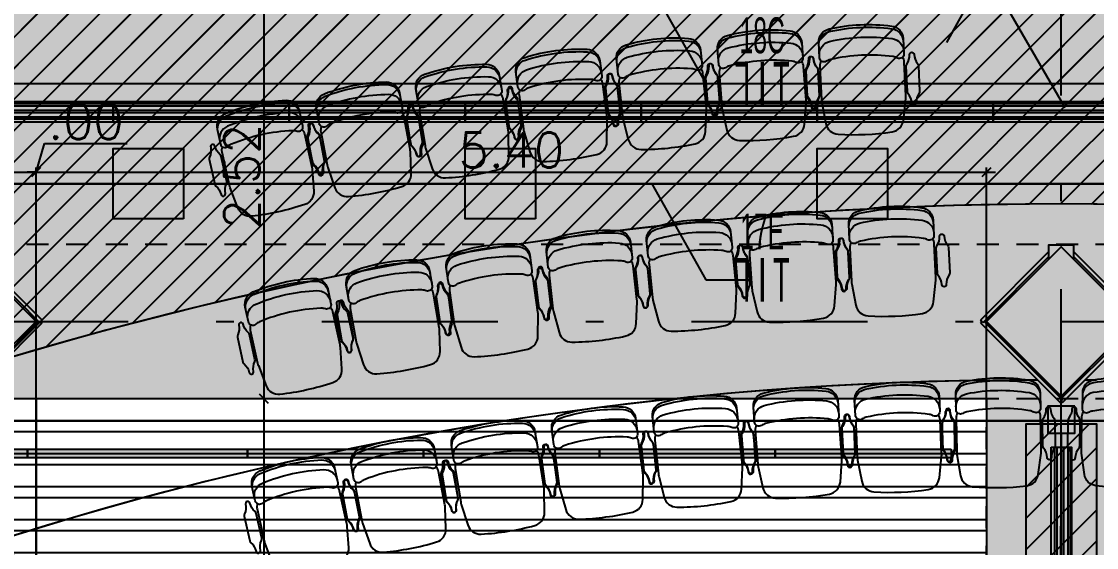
# Model space of a CAD drawing. Header units: millimetres. Extents: x 182 to 575, y -105 to 95.
# Drawn here: x 319.13 to 325.24, y 5.06 to 8.05 of the extents above; entities that cross this region are included whole.
import ezdxf
from ezdxf import colors
from ezdxf.entities.mleader import LeaderData, LeaderLine
from ezdxf.enums import TextEntityAlignment as Align
from ezdxf.math import Vec2, Vec3

# ---------------------------------------------------------------- set-up
doc = ezdxf.new("R2010")
doc.units = ezdxf.units.MM
doc.header["$MEASUREMENT"] = 0
for name, pattern in [('CONTINU', [0]), ('DASHDOT', [1, 0.5, -0.25, 0, -0.25]), ('HIDDEN2', [0.1875, 0.125, -0.0625])]:
    doc.linetypes.add(name, pattern=pattern)
for name, color, linetype in [('ar condicionado', 160, 'Continuous'), ('auxiliar eletrica', 1, 'Continuous'), ('base', 253, 'Continuous'), ('construir', 10, 'Continuous'), ('EIXOS', 31, 'DASHDOT'), ('ESTR', 3, 'Continuous'), ('FORRO', 253, 'Continuous'), ('LUMINOTECNICA', 170, 'Continuous'), ('Mob', 252, 'Continuous'), ('PISO', 252, 'Continuous'), ('XR_BL2_AND_MON-REV15$0$MARMORE', 7, 'Continuous')]:
    doc.layers.add(name, color=color, linetype=linetype)
doc.layers.add('eletroduto eletrica', color=152, linetype='EL', lineweight=30)
doc.layers.add('TEXTO ELETRICA', color=2, linetype='Continuous', lineweight=20)
doc.styles.add('SIMPLEX', font='simplex', dxfattribs={"height": 0.2})
doc.styles.get("Standard").update_dxf_attribs({"font": 'romans.shx'})
doc.styles.add('TECNO', font='technic_.ttf', dxfattribs={"width": 0.7})
doc.linetypes.add('EL', pattern='A,0.5,-0.2,["EL",Standard,S=0.1,R=0,X=-0.08,Y=-0.05],-0.175', length=0.875)
doc.dimstyles.new('SA-25', dxfattribs={"dimtxt": 0.05, "dimasz": 0.05, "dimexe": 0.025, "dimexo": 0.05, "dimgap": 0.025, "dimtad": 1, "dimzin": 4, "dimdsep": 46, "dimtxsty": 'SIMPLEX', "dimblk": 'OBLIQUE', "dimcen": 0.025, "dimdle": 0.05, "dimclrt": 2, "dimaunit": 1, "dimadec": 3, "dimazin": 0, "dimtfac": 1, "dimtofl": 0, "dimtmove": 0, "dimatfit": 3, "dimldrblk": 'OPEN30', "dimfxl": 1, "dimtolj": 1, "dimtzin": 0, "dimarcsym": 0})
pattern_1 = [(45, (0, 0), (-0.08838834764831845, 0.08838834764831845), [])]

# ---------------------------------------------------------------- blocks, each defined once
blk = doc.blocks.new('XR_BL2_AND_MON-REV15$0$P50X50')
at = {"layer": 'base'}
blk.add_hatch(color=256, dxfattribs=at).paths.add_polyline_path([(2.557953848736361e-13, -0.4242640687116648), (0.4242640687117785, -1.27897692436818e-13), (-2.273736754432321e-13, 0.4242640687118922), (-0.4242640687117785, 3.552713678800501e-13)])
at = {"layer": 'base', "linetype": 'ByBlock'}
blk.add_lwpolyline([(2.273736754432321e-13, -0.4242640687115937), (0.42426406871175, -5.684341886080801e-14), (-2.557953848736361e-13, 0.4242640687119632), (-0.4242640687118069, 4.263256414560601e-13)], close=True, dxfattribs=at)
blk = doc.blocks.new('XR_BL2_AND_MON-REV15$0$PILAR 60X60_45')
at = {"layer": 'base'}
blk.add_blockref('XR_BL2_AND_MON-REV15$0$P50X50', (0, 0), dxfattribs=at)
blk = doc.blocks.new('XR_BL2_AND_MON-REV15$0$PILAR_60X60_JUNTA')
at = {"layer": 'base'}
for points in [[(-0.4142643187209671, 0.009999718515302902), (-2.842170943040401e-14, 0.4242640372363269), (0.4142638187214231, 0.01000021851487531)], [(-0.4142653187210499, -0.00999999999991985), (0, -0.4242655245424345), (0.4142633187208276, -0.01000000000000512)]]:
    blk.add_hatch(color=256, dxfattribs=at).paths.add_polyline_path(points)
at = {"layer": 'base', "linetype": 'ByBlock'}
for points in [[(-0.4142643187209671, 0.009999718515302902), (-2.842170943040401e-14, 0.4242640372363269), (0.4142638187214231, 0.01000021851487531)], [(-0.4142653187210499, -0.00999999999991985), (0, -0.4242655245424345), (0.4142633187208276, -0.01000000000000512)]]:
    blk.add_lwpolyline(points, close=True, dxfattribs=at)
at = {"layer": 'base'}
blk.add_point((-2.842170943040401e-14, 0), dxfattribs=at)
blk = doc.blocks.new('XR_BL2_AND_MON-REV15$0$P_M')
at = {"layer": 'XR_BL2_AND_MON-REV15$0$MARMORE'}
for p, q in [((-0.007071067811864395, 0.03535533905932198), (-0.4596194077713349, -0.4171930009001699)), ((0.007071067811871501, 0.02121320343557898), (-0.4454772721476061, -0.4313351365238987)), ((0.007071067811871501, 0.02121320343557898), (-0.007071067811864395, 0.03535533905932198)), ((0, 0.02828427124745758), (0.007071067811864395, 0.03535533905932198)), ((0.4384062043352728, -0.4242640687115511), (0, 0.01414213562372879)), ((-0.4525483399594705, -0.4242640687120343), (-0.4596194077713349, -0.4171930009001699)), ((-0.4525483399594705, -0.4242640687120343), (-0.4596194077713349, -0.4313351365238987)), ((-0.4525483399594705, -0.4242640687120343), (-0.4454772721476061, -0.4313351365238987)), ((-0.4384062043357417, -0.4242640687120343), (-4.760636329592671e-13, -0.8626702730472857)), ((-0.007071067812347565, -0.8697413408591643), (0.4454772721471301, -0.4171930008997009)), ((0.4454772721471301, -0.4171930008997009), (0.459619407770866, -0.4313351365234155)), ((0.4525483399590016, -0.4242640687115511), (0.459619407770866, -0.4171930008996867)), ((-0.4596194077713349, -0.4313351365238987), (-0.007071067812340459, -0.8838834764828789)), ((-0.007071067812340459, -0.8697413408591501), (0.007071067811388332, -0.8838834764828647)), ((-4.689582056016661e-13, -0.8768124086710003), (-0.007071067812333354, -0.8838834764828647))]:
    blk.add_line(p, q, dxfattribs=at)
for points in [[(0.459619407770866, -0.4171930008996867), (0.007071067811864395, 0.03535533905932198)], [(0.007071067811388332, -0.8838834764828789), (0.459619407770866, -0.4313351365234155)]]:
    blk.add_lwpolyline(points, dxfattribs=at)
blk = doc.blocks.new('XR_BL2_AND_MON-REV15$0$P2000501')
for points in [[(0.2314587047667374, -0.3620438604053149, 0.1493885917164537), (0.2399999999997817, -0.3340943380645101), (0.2399999999997817, -0.1415526186033702, 0.03723968718801749), (0.2388936352872406, -0.1267185733100149), (0.2207144483172669, -0.005523993514593428, 0.3422137777407059), (0.1542570756337298, 0.05795283096762915, 0.05155569645779766), (-0.1542570756337227, 0.05795283096763626, 0.3422137777407046), (-0.2207144483172669, -0.005523993514586323), (-0.2388936352872406, -0.1267185733100149, 0.03723968718801616), (-0.2399999999997817, -0.1415526186033702), (-0.2399999999997888, -0.3340943380645029, 0.1493885917164474), (-0.2314587047667445, -0.3620438604053007)], [(0.2399999999997746, -0.3969815234545919, -0.3626103794525137), (0.1783783783785111, -0.4707786710414936, -0.08991018037199824), (-0.1783783783785111, -0.4707786710414794, -0.3626103794525141), (-0.2399999999997817, -0.3969815234545848)], [(0.2399999999997746, -0.4530091583033524, -0.3626103794525137), (0.178378378378504, -0.526806305890247, -0.08991018037199797), (-0.1783783783785111, -0.526806305890247, -0.3626103794525144), (-0.2399999999997817, -0.4530091583033453)]]:
    blk.add_lwpolyline(points, format="xyb")
for points in [[(-0.2541211112838937, -0.1536075645563315, -0.1648511582363436), (-0.25, -0.1657673710160878), (-0.25, -0.3098795856517853, -0.1648511582363436), (-0.2541211112838937, -0.3220393921115345, 0.1620887611024389), (-0.2725000000000364, -0.3753234783339892, -1), (-0.2974999999996797, -0.3753234783339749, 0.1620887611024389), (-0.3158788887158224, -0.3220393921115345, -0.1648511582363436), (-0.319999999999709, -0.3098795856517853), (-0.3199999999997019, -0.1657673710160878, -0.1648511582363436), (-0.3158788887158153, -0.1536075645563386, 0.1620887611024389), (-0.2974999999996726, -0.1003234783338911, -1), (-0.2725000000000293, -0.1003234783338911, 0.1620887611024389)], [(0.2499999999999929, -0.1657673710160878), (0.25, -0.3098795856517924, 0.1648511582363436), (0.2541211112838866, -0.3220393921115345, -0.1620887611024389), (0.2725000000000364, -0.3753234783339821, 1), (0.2974999999996726, -0.3753234783339821, -0.1620887611024389), (0.3158788887158082, -0.3220393921115345, 0.1648511582363436), (0.3199999999997019, -0.3098795856517853), (0.3199999999997161, -0.165767371016095, 0.1648511582363436), (0.3158788887158153, -0.1536075645563386, -0.1620887611024389), (0.2974999999996655, -0.1003234783338911, 1), (0.2725000000000293, -0.1003234783338911, -0.1620887611024389), (0.2541211112838937, -0.1536075645563528, 0.1648511582363436)], [(-0.1783783783785111, -0.3680563058901853, 0.08991018037199824), (0.1783783783785111, -0.3680563058901924, 0.08627828856473259), (0.2025000000003274, -0.3592110635873311, -0.577350269189631), (0.2399999999997817, -0.3808616986816986), (0.2399999999997888, -0.468009158303218, -0.3626103794525137), (0.178378378378504, -0.5418063058901197, -0.08991018037199824), (-0.1783783783785111, -0.5418063058901268, -0.3626103794525141), (-0.2399999999997888, -0.468009158303218), (-0.2399999999997817, -0.3808616986816986, -0.5773502691896325), (-0.2025000000003345, -0.359211063587324, 0.08627828856473288)]]:
    blk.add_lwpolyline(points, format="xyb", close=True)
blk = doc.blocks.new('_Oblique')
at = {"color": 0, "linetype": 'ByBlock', "lineweight": -2}
blk.add_line((-0.5, -0.5), (0.5, 0.5), dxfattribs=at)
blk = doc.blocks.new('*D57')
at = {"layer": 'Defpoints', "color": 0, "transparency": 16777216}
for p in [(319.215084717786, 7.19562101774153), (314.9989989555686, 5.908213660067914, 195.1659522324307), (319.215084717786, 5.908213660069121)]:
    blk.add_point(p, dxfattribs=at)
at = {"layer": 'FORRO', "color": 0, "lineweight": -2, "transparency": 16777216}
for p, q in [((314.9989989555686, 5.958213660067914), (314.9989989555686, 7.22062101774153)), ((319.215084717786, 5.958213660069121), (319.215084717786, 7.22062101774153)), ((314.9489989555686, 7.19562101774153), (319.265084717786, 7.19562101774153))]:
    blk.add_line(p, q, dxfattribs=at)
at = {"layer": 'FORRO', "color": 0, "lineweight": -2, "transparency": 16777216, "xscale": 0.05, "yscale": 0.05, "zscale": 0.05, "rotation": 180}
blk.add_blockref('_Oblique', (314.9989989555686, 7.19562101774153), dxfattribs=at)
at = {"layer": 'FORRO', "color": 0, "lineweight": -2, "transparency": 16777216, "xscale": 0.05, "yscale": 0.05, "zscale": 0.05}
blk.add_blockref('_Oblique', (319.215084717786, 7.19562101774153), dxfattribs=at)
at = {"layer": 'FORRO', "color": 2, "transparency": 16777216, "insert": (317.1070418366773, 7.32062101774153), "char_height": 0.2, "attachment_point": 5, "style": 'SIMPLEX'}
blk.add_mtext('\\A1;4.22', dxfattribs=at)
blk = doc.blocks.new('_Open30')
at = {"color": 0, "linetype": 'ByBlock', "lineweight": -2}
for p, q in [((-1, 0.26794919), (0, 0)), ((0, 0), (-1, -0.26794919)), ((0, 0), (-1, 0))]:
    blk.add_line(p, q, dxfattribs=at)
blk = doc.blocks.new('*D58')
at = {"layer": 'Defpoints', "color": 0, "transparency": 16777216}
for p in [(319.215084717786, 7.19562101774153), (319.215084717786, 5.908213660069121), (319.215084717786, 5.783213659963906)]:
    blk.add_point(p, dxfattribs=at)
at = {"layer": 'FORRO', "color": 0, "lineweight": -2, "transparency": 16777216}
for p, q in [((319.215084717786, 7.19562101774153), (319.263834717786, 7.35812101774153)), ((319.263834717786, 7.35812101774153), (319.7328823368336, 7.35812101774153)), ((319.215084717786, 5.958213660069121), (319.215084717786, 7.22062101774153)), ((319.215084717786, 5.833213659963906), (319.215084717786, 7.22062101774153)), ((319.215084717786, 7.19562101774153), (319.165084717786, 7.19562101774153)), ((319.215084717786, 7.19562101774153), (319.265084717786, 7.19562101774153))]:
    blk.add_line(p, q, dxfattribs=at)
at = {"layer": 'FORRO', "color": 0, "lineweight": -2, "transparency": 16777216, "xscale": 0.05, "yscale": 0.05, "zscale": 0.05}
blk.add_blockref('_Oblique', (319.215084717786, 7.19562101774153), dxfattribs=at)
at = {"layer": 'FORRO', "color": 0, "lineweight": -2, "transparency": 16777216, "xscale": 0.05, "yscale": 0.05, "zscale": 0.05, "rotation": 180}
blk.add_blockref('_Oblique', (319.215084717786, 7.19562101774153), dxfattribs=at)
at = {"layer": 'FORRO', "color": 2, "transparency": 16777216, "insert": (319.4983585273098, 7.48312101774153), "char_height": 0.2, "attachment_point": 5, "style": 'SIMPLEX'}
blk.add_mtext('\\A1;.00', dxfattribs=at)
blk = doc.blocks.new('*D59')
at = {"layer": 'Defpoints', "color": 0, "transparency": 16777216}
for p in [(324.6165551245334, 7.195621017741587), (324.6165551245334, 5.90821366006878), (319.215084717786, 5.783213659963906)]:
    blk.add_point(p, dxfattribs=at)
at = {"layer": 'FORRO', "color": 0, "lineweight": -2, "transparency": 16777216}
for p, q in [((319.215084717786, 5.833213659963906), (319.215084717786, 7.220621017741587)), ((324.6165551245334, 5.95821366006878), (324.6165551245334, 7.220621017741587)), ((319.165084717786, 7.195621017741587), (324.6665551245334, 7.195621017741587))]:
    blk.add_line(p, q, dxfattribs=at)
at = {"layer": 'FORRO', "color": 0, "lineweight": -2, "transparency": 16777216, "xscale": 0.05, "yscale": 0.05, "zscale": 0.05, "rotation": 180}
blk.add_blockref('_Oblique', (319.215084717786, 7.195621017741587), dxfattribs=at)
at = {"layer": 'FORRO', "color": 0, "lineweight": -2, "transparency": 16777216, "xscale": 0.05, "yscale": 0.05, "zscale": 0.05}
blk.add_blockref('_Oblique', (324.6165551245334, 7.195621017741587), dxfattribs=at)
at = {"layer": 'FORRO', "color": 2, "transparency": 16777216, "insert": (321.9158199211597, 7.320621017741587), "char_height": 0.2, "attachment_point": 5, "style": 'SIMPLEX'}
blk.add_mtext('\\A1;5.40', dxfattribs=at)
blk = doc.blocks.new('*D63')
at = {"layer": 'Defpoints', "color": 0, "transparency": 16777216}
for p in [(317.2669029191935, 8.431619864405949, 195.1659522324309), (319.2150847177861, 5.908213660068782), (320.5093855756741, 5.908213660068782)]:
    blk.add_point(p, dxfattribs=at)
at = {"layer": 'FORRO', "color": 0, "lineweight": -2, "transparency": 16777216}
for p, q in [((317.3169029191935, 8.431619864405949), (320.534385575674, 8.431619864405949)), ((320.5093855756741, 8.48161986440595), (320.5093855756741, 5.858213660068782)), ((319.2650847177861, 5.908213660068782), (320.534385575674, 5.908213660068782))]:
    blk.add_line(p, q, dxfattribs=at)
at = {"layer": 'FORRO', "color": 0, "lineweight": -2, "transparency": 16777216, "xscale": 0.05, "yscale": 0.05, "zscale": 0.05}
for p, rotation in [((320.5093855756741, 8.431619864405949), 90), ((320.5093855756741, 5.908213660068782), 270)]:
    blk.add_blockref('_Oblique', p, dxfattribs=dict(at, rotation=rotation))
at = {"layer": 'FORRO', "color": 2, "transparency": 16777216, "insert": (320.384385575674, 7.169916762237273), "char_height": 0.2, "attachment_point": 5, "rotation": 90, "style": 'SIMPLEX'}
blk.add_mtext('\\A1;2.52', dxfattribs=at)
blk = doc.blocks.new('*D64')
at = {"layer": 'Defpoints', "color": 0, "transparency": 16777216}
for p in [(319.2150847177861, 5.908213660068782), (319.2100910030583, -2.203397880846725), (320.5093855756743, -2.203397880846725)]:
    blk.add_point(p, dxfattribs=at)
at = {"layer": 'FORRO', "color": 0, "lineweight": -2, "transparency": 16777216}
for p, q in [((320.5093855756743, 5.958213660068782), (320.5093855756743, -2.253397880846725)), ((319.2650847177861, 5.908213660068782), (320.5343855756743, 5.908213660068782)), ((319.2600910030583, -2.203397880846725), (320.5343855756743, -2.203397880846725))]:
    blk.add_line(p, q, dxfattribs=at)
at = {"layer": 'FORRO', "color": 0, "lineweight": -2, "transparency": 16777216, "xscale": 0.05, "yscale": 0.05, "zscale": 0.05}
for p, rotation in [((320.5093855756743, 5.908213660068782), 90), ((320.5093855756743, -2.203397880846725), 270)]:
    blk.add_blockref('_Oblique', p, dxfattribs=dict(at, rotation=rotation))
at = {"layer": 'FORRO', "color": 2, "transparency": 16777216, "insert": (320.3843855756742, 1.852407889610937), "char_height": 0.2, "attachment_point": 5, "rotation": 90, "style": 'SIMPLEX'}
blk.add_mtext('\\A1;8.11', dxfattribs=at)
blk = doc.blocks.new('DIFUS LIN')
at = {"ltscale": 0.8}
h = blk.add_hatch(dxfattribs=at)
h.set_pattern_fill('ANSI32', color=256, scale=0.1, angle=45)
h.set_pattern_definition([(90, (-134.6327999999791, -206.3829088580287), (-0.03750000000000001, 0), []), (90, (-134.6203, -206.3704088580496), (-0.03750000000000001, 0), [])])
h.paths.add_polyline_path([(-0.05720000000002301, 1), (0.05719999999996617, 1), (0.05719999999996617, 0), (-0.05720000000002301, 0)])
blk.add_lwpolyline([(-0.05720000000002301, 1), (0.05719999999996617, 1), (0.05719999999996617, 0), (-0.05720000000002301, 0)], close=True, dxfattribs=at)
blk = doc.blocks.new('ILUMIN LIN')
at = {"layer": 'LUMINOTECNICA', "ltscale": 0.8}
h = blk.add_hatch(color=161, dxfattribs=at)
h.dxf.hatch_style = 1
h.paths.add_polyline_path([(-0.02499999999997726, 1), (0.02500000000003411, 1), (0.02500000000003411, 0), (-0.02499999999997726, 0)])
blk.add_lwpolyline([(-0.02499999999997726, 1), (0.02500000000003411, 1), (0.02500000000003411, 0), (-0.02499999999997726, 0)], close=True, dxfattribs=at)
blk = doc.blocks.new('40x40-4000')
at = {"layer": 'LUMINOTECNICA', "ltscale": 0.8}
h = blk.add_hatch(color=81, dxfattribs=at)
h.dxf.hatch_style = 1
h.paths.add_polyline_path([(-0.2000000000000455, -0.2000000000000027), (0.1999999999999318, -0.2000000000000027), (0.1999999999999318, 0.200000000000003), (-0.2000000000000455, 0.200000000000003)])
blk.add_lwpolyline([(-0.2000000000000455, -0.2000000000000027), (0.1999999999999318, -0.2000000000000027), (0.1999999999999318, 0.200000000000003), (-0.2000000000000455, 0.200000000000003)], close=True, dxfattribs=at)
blk = doc.blocks.new('STH8960PTO')
at = {"layer": 'LUMINOTECNICA', "ltscale": 0.8}
h = blk.add_hatch(color=31, dxfattribs=at)
h.dxf.hatch_style = 1
h.paths.add_polyline_path([(-0.0767963966645766, 0.07679639666457572), (0.0767963966645766, 0.07679639666457572), (0.0767963966645766, -0.0767963966645775), (-0.0767963966645766, -0.0767963966645775)])
blk.add_lwpolyline([(-0.0767963966645766, 0.07679639666457572), (0.0767963966645766, 0.07679639666457572), (0.0767963966645766, -0.0767963966645775), (-0.0767963966645766, -0.0767963966645775)], close=True, dxfattribs=at)

msp = doc.modelspace()

# ---------------------------------------------------------------- hatches: boundary and pattern name
at = {"layer": 'ar condicionado'}
h = msp.add_hatch(dxfattribs=at)
h.set_pattern_fill('ANSI31', color=256)
h.set_pattern_definition(pattern_1)
h.paths.add_polyline_path([(324.7223597223824, 8.147513691772781), (311.9155954529215, 8.147513691772783), (311.9155954529215, 7.697513691772783), (325.0408191932449, 7.697513691772782), (325.0408191932449, 7.598294127771189)])
h.paths.add_polyline_path([(338.1660429335684, 8.147513691772781), (325.0408191932449, 8.147513691772781), (325.0408191932449, 7.697513691772782), (338.1660429335684, 7.697513691772781)])
h.paths.add_polyline_path([(335.7517341579244, 7.594385861780864), (336.3299062253187, 7.594385861780864), (336.3299062253187, 7.479985861780871), (335.7517341579244, 7.479985861780871)])
h.paths.add_polyline_path([(325.0408191932449, 8.147513691772783), (324.7223597223824, 8.147513691772783), (325.0408191932449, 7.598294127771191)], flags=17)
h = msp.add_hatch(dxfattribs=at)
h.set_pattern_fill('ANSI31', color=256)
h.set_pattern_definition(pattern_1)
edge = h.paths.add_edge_path()
edge.add_line((325.2408181948683, 1.818156453796354), (325.2408181948683, 5.764686020607725))
edge.add_line((325.2408181948683, 5.764686020607725), (324.8408181948683, 5.764686020607725))
edge.add_line((324.8408181948683, 5.764686020607725), (324.8408181948683, 1.86815645379636))
edge.add_line((324.8408181948683, 1.868156453796359), (313.2662143223811, 1.868156453799031))
edge.add_line((313.2662143223811, 1.868156453799031), (313.266214322381, 1.468156453799054))
edge.add_line((313.266214322381, 1.468156453799054), (324.8908181948682, 1.468156453796355))
edge.add_arc((324.8908181948683, 1.818156453796355), 0.3499999999999994, 269.9999999999814, 359.9999999999999)
edge = h.paths.add_edge_path()
edge.add_line((318.9991081393364, 2.540674386200975), (318.9991081393364, 5.764686020607725))
edge.add_line((318.9991081393364, 5.764686020607725), (318.5991081393365, 5.764686020607725))
edge.add_line((318.5991081393365, 5.764686020607725), (318.5991081393365, 2.59067438620098))
edge.add_line((318.5991081393365, 2.59067438620098), (311.9155954529217, 2.590674386203651))
edge.add_line((311.9155954529217, 2.590674386203651), (311.9155954529215, 2.190674386203674))
edge.add_line((311.9155954529215, 2.190674386203674), (313.6529539680037, 2.190674386202978))
edge.add_line((313.6529539680037, 2.190674386202978), (313.6529539680037, 2.329257796971802))
edge.add_line((313.6529539680037, 2.329257796971802), (314.0529539680037, 2.329257796971802))
edge.add_line((314.0529539680037, 2.329257796971802), (314.0529539680037, 2.190674386202818))
edge.add_line((314.0529539680037, 2.190674386202818), (318.6491081393363, 2.190674386200975))
edge.add_arc((318.6491081393364, 2.540674386200974), 0.3499999999999983, 269.9999999999814, 360.0000000000003)
edge = h.paths.add_edge_path(flags=17)
edge.add_line((314.7372675121255, 2.940674386203673), (314.7372675121255, 3.982065408738224))
edge.add_line((314.7372675121255, 3.982065408738224), (314.3372675121254, 4.671910885795708))
edge.add_line((314.3372675121254, 4.671910885795708), (314.3372675121255, 2.990674386203672))
edge.add_line((314.3372675121255, 2.990674386203672), (311.9155954529217, 2.990674386206345))
edge.add_line((311.9155954529217, 2.990674386206345), (311.9155954529215, 2.590674386206368))
edge.add_line((311.9155954529215, 2.590674386206368), (314.3872675121247, 2.590674386203668))
edge.add_arc((314.3872675121255, 2.940674386203662), 0.3499999999999948, 269.9999999998697, 360.0000000000018)
h.paths.add_polyline_path([(313.2662143223811, 1.868156453799031), (311.9155954529235, 1.868156453799031), (311.9155954529235, 1.068156453799982), (312.4246610708187, 1.068156453799982), (313.266214322381, 1.468156453799006)])
h.paths.add_polyline_path([(314.7372675121254, 5.764686020607725), (314.3372675121254, 5.764686020607725), (314.3372675121254, 4.671910885795707), (314.7372675121255, 3.982065408738225)], flags=17)
h.paths.add_polyline_path([(318.9991061425831, 1.468156453797723), (318.5991061425831, 1.468156453797816), (318.5991061425831, -1.498714988798566), (318.9991061425831, -1.498714988798564)])
h = msp.add_hatch(dxfattribs=at)
h.set_pattern_fill('ANSI31', color=256)
h.set_pattern_definition(pattern_1)
edge = h.paths.add_edge_path()
edge.add_line((325.2408201916216, 1.00623927217373), (336.8154240641088, 1.006239272171058))
edge.add_line((336.8154240641088, 1.006239272171058), (336.8154240641089, 1.406239272171035))
edge.add_line((336.8154240641089, 1.406239272171035), (325.1908201916217, 1.406239272173734))
edge.add_arc((325.1908201916216, 1.056239272173735), 0.349999999999999, 89.99999999998138, 180.0000000000001)
edge.add_line((324.8408201916216, 1.056239272173734), (324.8408201916216, -1.498714988798565))
edge.add_line((324.8408201916216, -1.498714988798565), (325.2408201916216, -1.498714988798565))
edge.add_line((325.2408201916216, -1.498714988798565), (325.2408201916216, 1.00623927217373))
edge = h.paths.add_edge_path()
edge.add_line((338.1660429335683, 2.310956829188955), (336.9443708743646, 2.310956829187847))
edge.add_line((336.9443708743646, 2.310956829187847), (331.4825302471534, 2.310956829185159))
edge.add_line((331.4825302471534, 2.310956829185159), (331.4825302471534, 5.764686020607724))
edge.add_line((331.4825302471534, 5.764686020607724), (331.0825302471534, 5.764686020607724))
edge.add_line((331.0825302471534, 5.764686020607724), (331.0825302471534, 2.260956829185155))
edge.add_arc((331.4325302471535, 2.260956829185153), 0.3500000000000227, 179.9999999999997, 270.0000000000186)
edge.add_line((331.4325302471536, 1.910956829185154), (338.1660429335683, 1.910956829187565))
edge.add_line((338.1660429335683, 1.910956829187565), (338.1660429335683, 2.310956829188955))
h.paths.add_polyline_path([(336.0787557561832, 2.279188456028094), (336.3786170742958, 2.279188456028094), (336.3786170742958, 1.979327137915504), (336.0787557561832, 1.979327137915504)], flags=16)
h.paths.add_polyline_path([(336.128391968505, 2.229552243706364), (336.3289808619741, 2.229552243706364), (336.3289808619741, 2.028963350237233), (336.128391968505, 2.028963350237233)], flags=0)
h.paths.add_polyline_path([(336.1827572487348, 2.175186963476533), (336.2746155817442, 2.175186963476533), (336.2746155817442, 2.083328630467064), (336.1827572487348, 2.083328630467064)], flags=0)
edge = h.paths.add_edge_path(flags=0)
edge.add_line((338.1660429335682, 2.710956829190524), (336.9943708743643, 2.710956829187851))
edge.add_line((336.9943708743643, 2.710956829187851), (336.9943708743644, 5.764686020607724))
edge.add_line((336.9943708743644, 5.764686020607724), (336.5943708743644, 5.764686020607724))
edge.add_line((336.5943708743644, 5.764686020607724), (336.5943708743644, 2.660956829187853))
edge.add_arc((336.9443708743644, 2.660956829187842), 0.3500000000000227, 179.9999999999982, 270.000000000121)
edge.add_line((336.9443708743651, 2.310956829187847), (338.1660429335683, 2.310956829190547))
edge.add_line((338.1660429335683, 2.310956829190547), (338.1660429335682, 2.710956829190524))
h.paths.add_polyline_path([(331.4825302471535, 1.006239272172289), (331.0825302471535, 1.006239272172381), (331.0825302471535, -1.498714988798564), (331.4825302471535, -1.498714988798565)], flags=17)
at = {"layer": 'construir'}
h = msp.add_hatch(dxfattribs=at)
h.set_pattern_fill('ANSI31', color=256)
h.set_pattern_definition(pattern_1)
edge = h.paths.add_edge_path()
edge.add_line((325.0408201916215, 7.014133349590232), (325.0408201916216, 8.43161986440583))
edge.add_line((325.0408201916216, 8.43161986440583), (321.9241101846069, 8.43161986440583))
edge.add_line((321.9241101846069, 8.43161986440583), (321.9241101845987, 8.521619864414161))
edge.add_line((321.9241101845987, 8.521619864414161), (312.6108191933504, 8.521619864414163))
edge.add_line((312.6108191933504, 8.521619864414163), (312.6108191932412, 6.700883933114084))
edge.add_line((312.6108191932412, 6.700883933114084), (312.9650823550651, 6.346620771290246))
edge.add_line((312.9650823550651, 6.346620771290246), (312.5358191932409, 5.917355774314268))
edge.add_line((312.5358191932409, 5.917355774314268), (312.1491287176586, 6.271619864401997))
edge.add_line((312.1491287176586, 6.271619864401997), (310.7127626092837, 6.272858951710851))
edge.add_line((310.7127626092837, 6.272858951710851), (310.7127626092839, 2.360371500010061))
edge.add_line((310.7127626092839, 2.360371500010061), (312.6358191932474, 2.361240117580409))
edge.add_line((312.6358191932474, 2.361240117580409), (312.6358191932479, 2.923049033539996))
edge.add_arc((325.0259085088563, -13.79343850899647), 20.80757720179194, 89.9589391617904, 126.54546360761299, ccw=False)
h = msp.add_hatch(dxfattribs=at)
h.set_pattern_fill('ANSI31', color=256)
h.set_pattern_definition(pattern_1)
edge = h.paths.add_edge_path()
edge.add_line((325.0408201916217, 7.014133349590232), (325.0408201916216, 8.43161986440583))
edge.add_line((325.0408201916216, 8.43161986440583), (328.1575301986363, 8.43161986440583))
edge.add_line((328.1575301986363, 8.43161986440583), (328.1575301986445, 8.521619864414161))
edge.add_line((328.1575301986445, 8.521619864414161), (337.4708211898928, 8.521619864414163))
edge.add_line((337.4708211898928, 8.521619864414163), (337.470821190002, 6.700883933114084))
edge.add_line((337.470821190002, 6.700883933114084), (337.1165580281781, 6.346620771290246))
edge.add_line((337.1165580281781, 6.346620771290246), (337.5458211900024, 5.917355774314268))
edge.add_line((337.5458211900024, 5.917355774314268), (337.9325116655846, 6.271619864401997))
edge.add_line((337.9325116655846, 6.271619864401997), (339.3688777739595, 6.272858951710851))
edge.add_line((339.3688777739595, 6.272858951710851), (339.3688777739594, 2.360371500010061))
edge.add_line((339.3688777739594, 2.360371500010061), (337.4458211899958, 2.361240117580409))
edge.add_line((337.4458211899958, 2.361240117580409), (337.4458211899958, 2.922681827875911))
edge.add_arc((325.0561976375451, -13.79052606732069), 20.80466509991216, 53.45018863622872, 90.04234929171393)
at = {"layer": 'FORRO', "transparency": 33554602}
h = msp.add_hatch(color=256, dxfattribs=at)
h.dxf.hatch_style = 1
h.paths.add_polyline_path([(315.0650847492598, 5.908213660069121), (319.215084717786, 5.908213660068781), (319.215084717786, -2.158380135598293), (317.2461070110831, -2.158380135597951), (317.2753289288228, -2.203379228712675), (337.1665560314195, -2.20337922871272), (337.4408191932478, -1.929116066887158), (337.4408191932478, 2.351619364409158), (339.3688777739594, 2.383739342067618), (339.3688777739594, 6.276611087310523), (337.9375008917352, 6.276611087310523), (337.5408191932476, 5.879929388818423), (337.0811997854739, 6.353690932215781), (337.470819193245, 6.743310339986635), (337.4708191932449, 8.52161986441189), (312.6108191933504, 8.431619864406855), (312.6358191932409, 6.718310339985073), (313.0004386010125, 6.353690932213509), (312.5478902610603, 5.887000456630687), (312.1416156693674, 6.27913291269321), (310.685455318468, 6.276619864402107), (310.685455318468, 2.356619364410392), (312.6358191932409, 2.35661936441039), (312.6408191932421, -1.929116066887162), (312.9150823550676, -2.203379228712663), (317.2753289288228, -2.203379228712673), (317.2461070110831, -2.158380135597952), (315.0650847492598, -2.158380135597953)])
h.paths.add_polyline_path([(319.215084717786, 5.90821366006878), (324.6165551245334, 5.90821366006878), (324.6165551245334, -2.158380135598293), (319.215084717786, -2.158380135598293)], flags=17)
h.paths.add_polyline_path([(325.4650852587098, 5.90821366006878), (330.8665556654572, 5.90821366006878), (330.8665556654572, -2.158380135598293), (325.4650852587098, -2.158380135598293)], flags=16)
h.paths.add_polyline_path([(330.8665556654572, 5.90821366006878), (335.0165536372313, 5.908213660069121), (335.0165536372313, -2.158380135597953), (330.8665556654572, -2.158380135598293)], flags=16)
at = {"layer": 'FORRO'}
h = msp.add_hatch(dxfattribs=at)
h.set_pattern_fill('ANSI32', color=256, scale=0.5, angle=135)
h.set_pattern_definition([(180, (318.3665551560073, 5.908213660069121), (-1.387778780781446e-17, -0.1875), []), (180, (318.3040551561122, 5.970713659964245), (-1.387778780781446e-17, -0.1875), [])])
h.paths.add_polyline_path([(319.215084717786, 5.908213660069121), (315.0650847492598, 5.908213660069121), (315.0650847492598, 0.5710820690765104), (319.215084717786, 0.5710820690765104)])
h = msp.add_hatch(dxfattribs=at)
h.set_pattern_fill('ANSI32', color=256, scale=0.5, angle=135)
h.set_pattern_definition([(180, (324.6165551245334, 5.90821366006878), (-1.387778780781446e-17, -0.1875), []), (180, (324.5540551246383, 5.970713659963904), (-1.387778780781446e-17, -0.1875), [])])
h.paths.add_polyline_path([(324.6165551245334, 5.90821366006878), (319.215084717786, 5.90821366006878), (319.215084717786, 0.5534909942657009), (324.6165551245334, 0.5534909942657009)])

# ---------------------------------------------------------------- linework, layer by layer
at = {"layer": 'ar condicionado', "color": 7}
msp.add_line((325.0631136272556, 7.559844841606711), (324.0012394145376, 9.391167648725393), dxfattribs=at)
at = {"layer": 'ar condicionado'}
for p, q in [((325.0408191932449, 7.697513691772782), (325.0408191932449, 8.147513691772783)), ((338.1660429335684, 7.69751369177278), (311.9155954529215, 7.697513691772783))]:
    msp.add_line(p, q, dxfattribs=at)
msp.add_lwpolyline([(324.8408181948683, 1.868156453796359), (324.8408181948683, 5.764686020607725), (325.2408181948683, 5.764686020607725), (325.2408181948683, 1.818156453796355, -0.4142135623732569), (324.8908181948681, 1.468156453796355), (313.266214322381, 1.468156453799054), (313.2662143223811, 1.868156453799031)], format="xyb", close=True, dxfattribs=at)
at = {"layer": 'auxiliar eletrica'}
for p, q in [((322.714204470507, 8.243938172285198, 97.58297611621545), (323.0207029675385, 7.698144630140469, 97.58297611621545)), ((322.714204470507, 7.129257796971791, 97.58297611621545), (323.0207029675385, 6.583464254827062, 97.58297611621545))]:
    msp.add_line(p, q, dxfattribs=at)
at = {"layer": 'auxiliar eletrica', "linetype": 'CONTINU', "ltscale": 0.025}
for p, q in [((323.0207029675385, 7.698144630140469, 97.58297611621545), (323.266317689469, 7.698144630140469, 97.58297611621545)), ((323.0207029675385, 6.583464254827062, 97.58297611621545), (323.266317689469, 6.583464254827062, 97.58297611621545))]:
    msp.add_line(p, q, dxfattribs=at)
at = {"layer": 'base', "color": 2}
for p, q in [((324.9708191932448, 6.715026068740085), (324.5953419210969, 6.339548796591939)), ((325.4862964653926, 6.339548796592394), (325.1108191932449, 6.715026068740085)), ((324.5811997854739, 6.339548796592962), (325.0337481254335, 5.887000456633413)), ((324.6024129889097, 6.34661986440477), (325.0478902610573, 5.901142592257142)), ((325.0408191932454, 5.908213660069063), (325.4792253975806, 6.346619864404315)), ((325.0478902610573, 5.887000456633413), (325.5004386010162, 6.339548796592507)), ((325.0408191932454, 5.894071524445335), (325.0337481254335, 5.887000456633413)), ((325.0408191932454, 5.894071524445335), (325.0478902610573, 5.901142592257142)), ((325.0408191932454, 5.894071524445335), (325.0478902610573, 5.887000456633413))]:
    msp.add_line(p, q, dxfattribs=at)
at = {"layer": 'base'}
for p, q in [((325.0908191932444, 5.972355795691837, 195.1659522324309), (325.3089359971009, 6.190472599548284, 195.1659522324309)), ((324.9075817810417, 6.01316680102519, 195.1659522324309), (324.8408191931878, 6.01316680102519, 195.1659522324309)), ((325.2408191931877, 6.01316680102519, 195.1659522324309), (325.1740566054491, 6.013166801025191, 195.1659522324309))]:
    msp.add_line(p, q, dxfattribs=at)
at = {"layer": 'base', "color": 2}
for points in [[(324.9708191932448, 6.700883933116356), (324.970819193245, 6.781619864407102), (325.1108191932449, 6.781619864407102), (325.1108191932449, 6.700883933116356)], [(324.970819193245, 6.743310339987542), (324.5811997854739, 6.353690932216691)], [(325.5004386010162, 6.353690932216236), (325.1108191932449, 6.743310339987542)]]:
    msp.add_lwpolyline(points, dxfattribs=at)
at = {"layer": 'construir'}
msp.add_arc((325.0408191932519, -13.83715245792992), 20.85128580752016, 53.49254067129254, 126.507452502582, dxfattribs=at)
at = {"layer": 'EIXOS', "linetype": 'DASHDOT', "ltscale": 2}
for p, q in [((325.0408201916216, -4.969553672811573), (325.0408201916216, 11.81327253067661)), ((301.9391603734921, 6.346619821188312), (348.4549714798632, 6.346619821188307))]:
    msp.add_line(p, q, dxfattribs=at)
at = {"layer": 'eletroduto eletrica', "color": 92, "ltscale": 1.3}
for points, elevation in [([(312.2115417834599, 0.3654024280318095, -0.8294191660539857), (313.6529539680037, 7.1292577969718), (336.4286864152395, 7.1292577969718, -0.8689604311788465), (337.4458191932454, -0.4867442553442363, -1.17596811124669)], -195.1659522324309), ([(318.7837481254322, -1.643786773037391), (318.7837481254322, 5.782959502167929), (331.2684751489975, 5.782959502167929), (331.2921118671907, -1.643786741562737, 0.08137915669376142), (337.3364441932682, 0.02059977556023707, 1.38282593305505)], 177.5225016896138)]:
    msp.add_lwpolyline(points, format="xyb", dxfattribs=dict(at, elevation=elevation))
msp.add_lwpolyline([(325.0408201916217, 5.711857363364983), (325.0266780559979, -1.664998946623506), (318.7837481254322, -1.643786773037391)], dxfattribs=at)
at = {"layer": 'ESTR', "color": 1, "linetype": 'HIDDEN2'}
for p, q in [((312.6358191932404, 6.785026068740149), (337.4458191932497, 6.785026068738793)), ((319.215084717786, -2.25338013559673), (319.215084717786, 6.346619864404543)), ((324.6165551245334, -2.253380135596475), (324.6165551245334, 6.346619864404798)), ((312.6358191932409, 5.908213660069138), (337.4458191932501, 5.908213660067782))]:
    msp.add_line(p, q, dxfattribs=at)
at = {"layer": 'FORRO'}
for points in [[(315.0650847492598, 5.908213660069121), (319.215084717786, 5.908213660069121), (319.215084717786, 0.6191692065567622), (315.0650847492598, 0.6372676491107541)], [(319.215084717786, 5.90821366006878), (324.6165551245334, 5.90821366006878), (324.6165551245334, -2.158380135598293), (319.215084717786, -2.158380135598293)]]:
    msp.add_lwpolyline(points, close=True, dxfattribs=at)
at = {"layer": 'Mob'}
for p, q in [((324.5953419210964, 6.339548796592507), (324.5811997854726, 6.353690932216236)), ((324.5882708532845, 6.346619864404315), (324.5811997854726, 6.339548796592507))]:
    msp.add_line(p, q, dxfattribs=at)
at = {"layer": 'PISO'}
for centre, radius, start, end in [((325.0408191932453, -13.83715245792992), 20.85128580752016, 57.49474685120519, 122.5052531487948), ((324.8561986302147, -13.2548924471808), 19.26806538600744, 90.04573250638417, 125.8584091127446), ((324.8561986302147, -13.2548924471808), 19.26806538600744, 90.04573250638417, 124.8862940484535)]:
    msp.add_arc(centre, radius, start, end, dxfattribs=at)

# ---------------------------------------------------------------- block references
at = {"layer": 'ar condicionado', "color": 1, "xscale": -1, "rotation": 89.9999999999996}
for p in [(319.6529539680037, 7.537185861780785), (320.6529539680037, 7.537185861780841), (321.6529539680037, 7.537185861780841), (322.6529539680037, 7.537185861780841), (323.6529539680037, 7.537185861780841), (324.6529539680037, 7.537185861780785), (325.6529539680037, 7.537185861780785)]:
    msp.add_blockref('DIFUS LIN', p, dxfattribs=at)
at = {"layer": 'ar condicionado'}
msp.add_blockref('DIFUS LIN', (325.0408201916216, 4.632985515904572), dxfattribs=at)
at = {"layer": 'base', "rotation": 89.99999999999999}
msp.add_blockref('XR_BL2_AND_MON-REV15$0$P_M', (318.3665551560073, 6.346619864404543), dxfattribs=at)
at = {"layer": 'base', "xscale": -1, "rotation": 90}
for name, p in [('XR_BL2_AND_MON-REV15$0$PILAR_60X60_JUNTA', (318.7908191932436, 6.346619864404543)), ('XR_BL2_AND_MON-REV15$0$PILAR 60X60_45', (325.0408191932454, 6.346619864404542))]:
    msp.add_blockref(name, p, dxfattribs=at)
at = {"layer": 'LUMINOTECNICA', "xscale": -1}
for name, p in [('40x40-4000', (319.8529539680036, 7.1292577969718, 97.58297611621545)), ('40x40-4000', (321.8529539680036, 7.1292577969718, 97.58297611621545)), ('40x40-4000', (323.8529539680036, 7.1292577969718, 97.58297611621545)), ('STH8960PTO', (325.0408201916217, 5.78865376002956))]:
    msp.add_blockref(name, p, dxfattribs=at)
at = {"layer": 'LUMINOTECNICA', "rotation": 270}
for p in [(318.1658199211597, 5.596082069076544), (320.4158199211597, 5.596082069076544), (321.4158199211597, 5.596082069076544), (322.4158199211597, 5.596082069076544), (323.4158199211597, 5.596082069076544)]:
    msp.add_blockref('ILUMIN LIN', p, dxfattribs=at)
at = {"layer": 'LUMINOTECNICA', "yscale": 1.25, "rotation": 270}
msp.add_blockref('ILUMIN LIN', (319.1658199211597, 5.596082069076544), dxfattribs=at)
at = {"layer": 'Mob'}
for p, rotation in [((323.3616463047596, 7.444902747144573, 195.1659522324309), 184.2654029463223), ((323.9237983682394, 7.475288440085286, 195.1659522324309), 182.6239682896699), ((322.8004636695146, 7.397599406759146, 195.1659522324309), 185.9068376029685), ((322.2407570074055, 7.332898632752626, 195.1659522324309), 187.4760982744465), ((321.6846852599438, 7.244301674736579, 195.1659522324309), 189.1175329310933), ((321.1310805719764, 7.141662961481074, 195.1659522324309), 190.7589675877453), ((323.5323090318323, 6.412685212497703, 195.1659522324309), 184.2654029463223), ((324.0944610953121, 6.443070905438416, 195.1659522324309), 182.6239682896699), ((322.9711263965872, 6.365381872112276, 195.1659522324309), 185.9068376029685), ((322.4067697709246, 6.304507933664739, 195.1659522324309), 186.4760982744466), ((321.8492364857628, 6.225629259539523, 195.1659522324309), 188.1175329310934), ((321.293924821931, 6.132667912677176, 195.1659522324309), 189.7589675877454), ((320.7388560769441, 6.023609069893757, 195.1659522324309), 192.4725762295805), ((323.565541244436, 5.412700762414116, 251.106857018822), 184.2654029463223), ((324.1276933079159, 5.443086455354829, 251.106857018822), 182.6239682896699), ((324.6890880819992, 5.468581618394385, 251.106857018822), 180.9825336330211), ((323.004358609191, 5.365397422028689, 251.106857018822), 185.9068376029685), ((322.4449014944695, 5.301233324774237, 251.106857018822), 187.5482722596201), ((321.8875602279186, 5.220252271307313, 251.106857018822), 189.1897069162734), ((321.3286844958677, 5.121724121750419, 251.106857018822), 190.8311415729281), ((320.777362985061, 5.007010181861589, 251.106857018822), 192.4725762295805), ((318.9966941132353, 4.514145366559958, 251.106857018822), 198.0481521778712)]:
    msp.add_blockref('XR_BL2_AND_MON-REV15$0$P2000501', p, dxfattribs=dict(at, rotation=rotation))
at = {"layer": 'Mob', "xscale": -1}
for p, rotation in [((320.5784134765073, 7.034090020720697, 195.1659522324309), 192.4004022443924), ((325.3925498364827, 5.468581618394385, 251.106857018822), 179.0174663669789)]:
    msp.add_blockref('XR_BL2_AND_MON-REV15$0$P2000501', p, dxfattribs=dict(at, rotation=rotation))

# ---------------------------------------------------------------- texts
at = {"layer": 'TEXTO ELETRICA', "color": 150, "linetype": 'CONTINU', "ltscale": 0.025, "style": 'TECNO', "width": 0.55}
for p in [(323.2291468680376, 7.698144630140469, 97.58297611621545), (323.2291468680376, 6.583464254827062, 97.58297611621545)]:
    msp.add_text('L', height=0.24898995, rotation=180, dxfattribs=at).set_placement(p, align=Align.MIDDLE_CENTER)
at = {"layer": 'TEXTO ELETRICA', "color": 150, "linetype": 'CONTINU', "ltscale": 0.025, "style": 'TECNO'}
for s, width, p in [('I', 0.7, (323.3425868707398, 7.698144630140469, 97.58297611621545)), ('T', 0.55, (323.4501129514633, 7.698144630140469, 97.58297611621545)), ('I', 0.7, (323.3425868707398, 6.583464254827062, 97.58297611621545)), ('T', 0.55, (323.4501129514633, 6.583464254827062, 97.58297611621545))]:
    msp.add_text(s, height=0.24898995, dxfattribs=dict(at, width=width)).set_placement(p, align=Align.MIDDLE_CENTER)
at = {"layer": 'TEXTO ELETRICA', "color": 150, "ltscale": 1.8, "char_height": 0.20371905, "attachment_point": 2, "style": 'TECNO'}
for s, insert in [('{\\W0.6;18C}', (323.341123451477, 8.074027000246964, 97.58297611621545)), ('{\\W0.6;17E}', (323.341123451477, 6.959346624933557, 97.58297611621545))]:
    msp.add_mtext_dynamic_manual_height_columns(s, width=1.268214946633453, gutter_width=1.18098, heights=[0], dxfattribs=dict(at, insert=insert))

# ---------------------------------------------------------------- dimensions: what is measured, and where the dimension line sits
at = {"layer": 'FORRO'}
dim = msp.add_linear_dim(base=(320.5093855756741, 5.908213660068782), p1=(317.2669029191934, 8.431619864405945, 195.1659522324309), p2=(319.215084717786, 5.90821366006878), angle=90, dimstyle='SA-25', dxfattribs=at)
dim.commit()
dim.dimension.update_dxf_attribs({"geometry": '*D63', "text_midpoint": (320.384385575674, 7.169916762237273)})
for base, p1, p2, picture, middle in [((319.215084717786, 7.19562101774153), (319.215084717786, 5.908213660069121), (319.215084717786, 5.783213659963906), '*D58', (319.288834717786, 7.48312101774153)), ((319.215084717786, 7.19562101774153), (314.9989989555686, 5.908213660067914, 195.1659522324307), (319.215084717786, 5.908213660069121), '*D57', (317.1070418366773, 7.32062101774153)), ((324.6165551245334, 7.195621017741587), (319.215084717786, 5.783213659963906), (324.6165551245334, 5.90821366006878), '*D59', (321.9158199211597, 7.320621017741587))]:
    dim = msp.add_linear_dim(base=base, p1=p1, p2=p2, dimstyle='SA-25', override={"dimtmove": 1}, dxfattribs=at)
    dim.commit()
    dim.dimension.update_dxf_attribs({"geometry": picture, "text_midpoint": middle})
dim = msp.add_linear_dim(base=(320.5093855756743, -2.203397880846725), p1=(319.215084717786, 5.90821366006878), p2=(319.2100910030582, -2.203397880846724), angle=90, dimstyle='SA-25', override={"dimtmove": 1}, dxfattribs=at)
dim.commit()
dim.dimension.update_dxf_attribs({"geometry": '*D64', "text_midpoint": (320.3843855756742, 1.852407889610937)})

# ---------------------------------------------------------------- leaders
at = {"layer": 'LUMINOTECNICA', "color": 2}
ml = msp.add_multileader_mtext('Standard', dxfattribs=at)
ml.set_content('FORRO GESSO ACARTONADO\\Ph= 2,70m', color=2)
ml.set_leader_properties()
ml.build(insert=Vec2(0, 0))
ml.multileader.update_dxf_attribs({"text_right_attachment_type": 6, "dogleg_length": 0.36, "arrow_head_size": 0.18})
ctx = ml.context
ctx.base_point, ctx.char_height, ctx.arrow_head_size, ctx.landing_gap_size, ctx.plane_origin = Vec3(325.8857719142692, 9.99871064686613), 0.18, 0.18, 0.09, Vec3(324.4172928078596, 11.10718975327572)
ctx.right_attachment = 6
notes = []
notes.append((ctx, [(0, (1, 1, 0), (325.5257719142692, 9.99871064686613), (1, 0), 0.36, [(0, [(324.3031092142089, 7.772954649617986)], 0, [])])]))
ctx.mtext.insert, ctx.mtext.width, ctx.mtext.flow_direction = Vec3(325.9757719142692, 10.10585350400899), 3.771428571428571, 5
for ctx, leaders in notes:
    for number, flags, end, landing, length, lines in leaders:
        leader = LeaderData()
        leader.index, (leader.has_last_leader_line, leader.has_dogleg_vector, leader.attachment_direction) = number, flags
        leader.last_leader_point, leader.dogleg_vector, leader.dogleg_length = Vec3(end), Vec3(landing), length
        for number, points, colour, breaks in lines:
            line = LeaderLine()
            line.index, line.vertices, line.color, line.breaks = number, Vec3.list(points), colors.encode_raw_color(colour), breaks
            leader.lines.append(line)
        ctx.leaders.append(leader)

doc.saveas('drawing.dxf')
